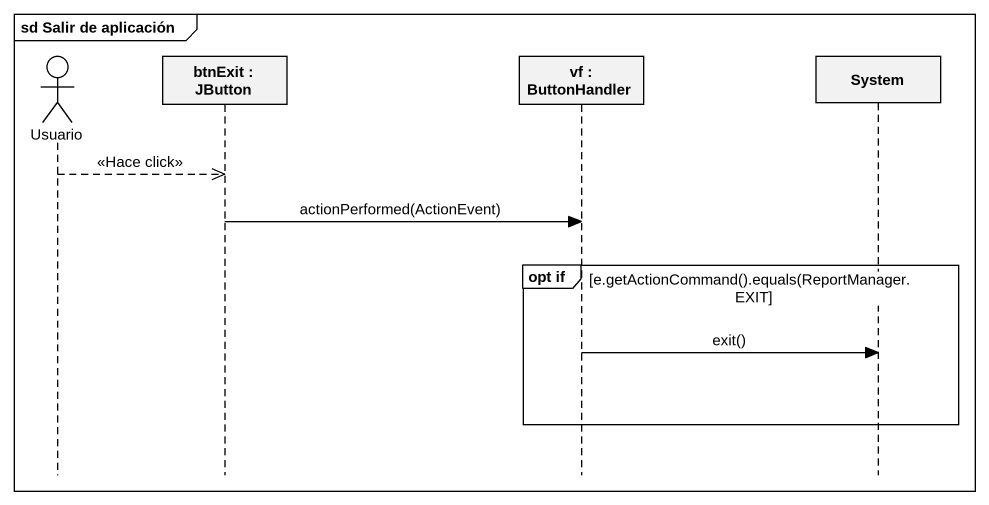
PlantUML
@startuml
mainframe sd Salir de aplicación
hide footbox
actor Usuario
participant "btnExit : JButton" as btnExit
participant "vf : ButtonHandler" as vf
participant System

Usuario -->> btnExit : <<Hace click>>
btnExit -> vf : actionPerformed(ActionEvent)
group opt if [e.getActionCommand().equals(ReportManager.EXIT]
  vf -> System : exit()
end
@enduml
